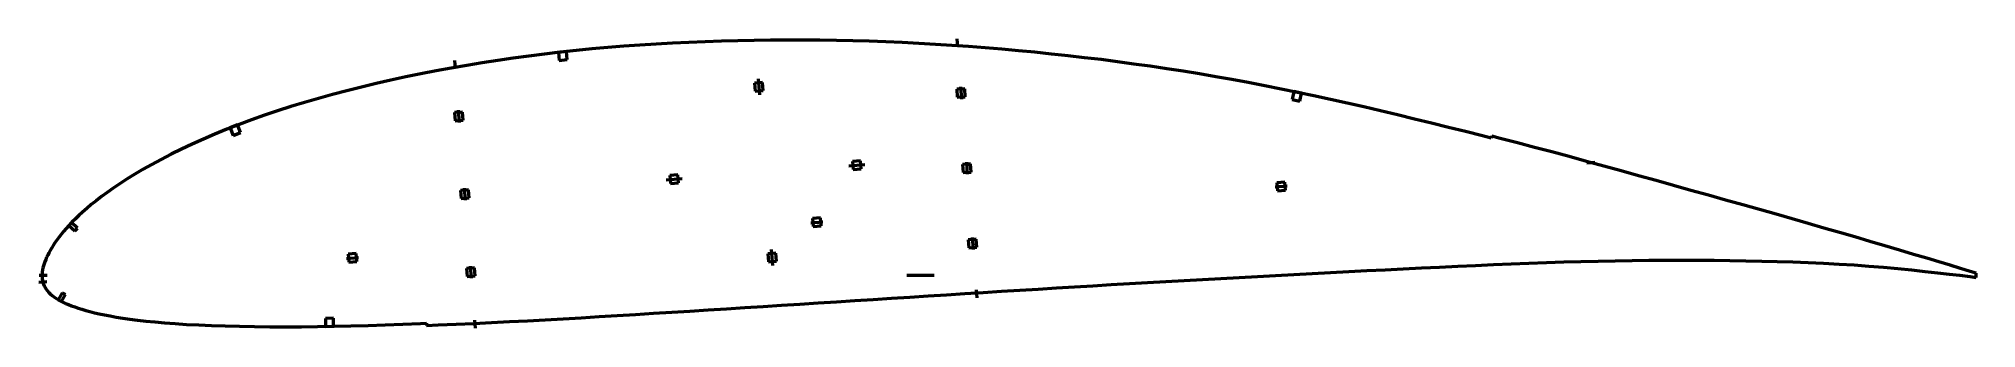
# Model space of a CAD drawing. Header units: metres. Extents: x -362 to 602, y -26 to 118.
import ezdxf

# ---------------------------------------------------------------- set-up
doc = ezdxf.new("R2010")
doc.units = ezdxf.units.M
for name, color, linetype, lineweight in [('FoilLayer', 1, 'Continuous', 50), ('StringerLayer', 1, 'Continuous', 50), ('SubLayer', 1, 'Continuous', 50)]:
    doc.layers.add(name, color=color, linetype=linetype, lineweight=lineweight)

msp = doc.modelspace()

# ---------------------------------------------------------------- linework, layer by layer
at = {"layer": 'FoilLayer'}
for p, q in [((-38.19, 115.8), (-46.3, 115.4)), ((-30.07, 116.14), (-38.19, 115.8)), ((-21.93, 116.42), (-30.07, 116.14)), ((-13.77, 116.65), (-21.93, 116.42)), ((-5.61, 116.81), (-13.77, 116.65)), ((2.57, 116.92), (-5.61, 116.81)), ((10.74, 116.98), (2.57, 116.92)), ((18.92, 116.97), (10.74, 116.98)), ((27.09, 116.91), (18.92, 116.97)), ((35.27, 116.78), (27.09, 116.91)), ((43.46, 116.6), (35.27, 116.78)), ((51.65, 116.36), (43.46, 116.6)), ((59.86, 116.06), (51.65, 116.36)), ((68.07, 115.7), (59.86, 116.06)), ((76.29, 115.29), (68.07, 115.7)), ((-133.23, 106.84), (-140.96, 105.64)), ((-125.48, 107.96), (-133.23, 106.84)), ((-117.7, 109.02), (-125.48, 107.96)), ((-109.89, 110), (-117.7, 109.02)), ((-102.07, 110.92), (-109.89, 110)), ((-94.24, 111.76), (-102.07, 110.92)), ((-86.38, 112.53), (-94.24, 111.76)), ((-78.46, 113.22), (-86.38, 112.53)), ((-70.49, 113.85), (-78.46, 113.22)), ((-62.46, 114.42), (-70.49, 113.85)), ((-54.4, 114.94), (-62.46, 114.42)), ((-46.3, 115.4), (-54.4, 114.94)), ((84.51, 114.82), (76.29, 115.29)), ((92.75, 114.29), (84.51, 114.82)), ((101, 113.71), (92.75, 114.29)), ((109.26, 113.08), (101, 113.71)), ((117.52, 112.39), (109.26, 113.08)), ((125.78, 111.65), (117.52, 112.39)), ((134.04, 110.87), (125.78, 111.65)), ((142.29, 110.03), (134.04, 110.87)), ((150.52, 109.15), (142.29, 110.03)), ((158.72, 108.21), (150.52, 109.15)), ((166.91, 107.22), (158.72, 108.21)), ((175.09, 106.17), (166.91, 107.22)), ((183.25, 105.06), (175.09, 106.17)), ((-186.33, 97.05), (-193.69, 95.37)), ((-178.91, 98.65), (-186.33, 97.05)), ((-171.43, 100.19), (-178.91, 98.65)), ((-163.88, 101.66), (-171.43, 100.19)), ((-156.29, 103.05), (-163.88, 101.66)), ((-148.64, 104.38), (-156.29, 103.05)), ((-140.96, 105.64), (-148.64, 104.38)), ((191.42, 103.91), (183.25, 105.06)), ((199.57, 102.69), (191.42, 103.91)), ((207.7, 101.43), (199.57, 102.69)), ((215.83, 100.11), (207.7, 101.43)), ((223.94, 98.73), (215.83, 100.11)), ((232.06, 97.29), (223.94, 98.73)), ((240.18, 95.79), (232.06, 97.29)), ((-222.43, 87.94), (-229.36, 85.95)), ((-215.36, 89.89), (-222.43, 87.94)), ((-208.19, 91.79), (-215.36, 89.89)), ((-200.97, 93.62), (-208.19, 91.79)), ((-193.69, 95.37), (-200.97, 93.62)), ((248.32, 94.24), (240.18, 95.79)), ((256.47, 92.62), (248.32, 94.24)), ((264.63, 90.95), (256.47, 92.62)), ((272.82, 89.23), (264.63, 90.95)), ((281.03, 87.44), (272.82, 89.23)), ((289.29, 85.59), (281.03, 87.44)), ((-255.65, 77.35), (-261.87, 75.03)), ((-249.29, 79.6), (-255.65, 77.35)), ((-242.79, 81.78), (-249.29, 79.6)), ((-236.15, 83.9), (-242.79, 81.78)), ((-229.36, 85.95), (-236.15, 83.9)), ((297.6, 83.69), (289.29, 85.59)), ((305.97, 81.73), (297.6, 83.69)), ((314.4, 79.73), (305.97, 81.73)), ((322.85, 77.7), (314.4, 79.73)), ((331.31, 75.64), (322.85, 77.7)), ((-279.62, 67.74), (-285.18, 65.23)), ((-273.87, 70.22), (-279.62, 67.74)), ((-267.95, 72.65), (-273.87, 70.22)), ((-261.87, 75.03), (-267.95, 72.65)), ((339.77, 73.55), (331.31, 75.64)), ((348.24, 71.43), (339.77, 73.55)), ((356.72, 69.27), (348.24, 71.43)), ((361.01, 68.16), (356.72, 69.27)), ((361.27, 69.18), (361.01, 68.16)), ((365.49, 68.09), (361.27, 69.18)), ((374.02, 65.86), (365.49, 68.09)), ((-295.68, 60.16), (-300.59, 57.64)), ((-290.54, 62.69), (-295.68, 60.16)), ((-285.18, 65.23), (-290.54, 62.69)), ((382.57, 63.6), (374.02, 65.86)), ((391.14, 61.32), (382.57, 63.6)), ((399.72, 59), (391.14, 61.32)), ((408.34, 56.66), (399.72, 59)), ((-313.69, 50.3), (-317.52, 47.94)), ((-309.6, 52.7), (-313.69, 50.3)), ((-305.23, 55.15), (-309.6, 52.7)), ((-300.59, 57.64), (-305.23, 55.15)), ((416.99, 54.29), (408.34, 56.66)), ((425.66, 51.9), (416.99, 54.29)), ((434.33, 49.51), (425.66, 51.9)), ((443.01, 47.09), (434.33, 49.51)), ((-330.36, 39.14), (-333, 37.12)), ((-327.5, 41.23), (-330.36, 39.14)), ((-324.42, 43.4), (-327.5, 41.23)), ((-321.09, 45.64), (-324.42, 43.4)), ((-317.52, 47.94), (-321.09, 45.64)), ((451.7, 44.67), (443.01, 47.09)), ((460.38, 42.24), (451.7, 44.67)), ((469.03, 39.81), (460.38, 42.24)), ((477.62, 37.4), (469.03, 39.81)), ((-341.65, 29.7), (-343.42, 28)), ((-339.74, 31.47), (-341.65, 29.7)), ((-337.68, 33.3), (-339.74, 31.47)), ((-335.43, 35.18), (-337.68, 33.3)), ((-333, 37.12), (-335.43, 35.18)), ((486.11, 35.01), (477.62, 37.4)), ((494.47, 32.66), (486.11, 35.01)), ((502.68, 30.35), (494.47, 32.66)), ((510.75, 28.05), (502.68, 30.35)), ((-350.42, 20.28), (-351.52, 18.88)), ((-349.24, 21.73), (-350.42, 20.28)), ((-347.95, 23.22), (-349.24, 21.73)), ((-346.56, 24.76), (-347.95, 23.22)), ((-345.05, 26.35), (-346.56, 24.76)), ((-343.42, 28), (-345.05, 26.35)), ((518.69, 25.78), (510.75, 28.05)), ((526.5, 23.48), (518.69, 25.78)), ((534.22, 21.23), (526.5, 23.48)), ((541.83, 19.06), (534.22, 21.23)), ((-357.07, 10.09), (-357.6, 8.98)), ((-356.47, 11.22), (-357.07, 10.09)), ((-355.81, 12.42), (-356.47, 11.22)), ((-355.09, 13.65), (-355.81, 12.42)), ((-354.31, 14.9), (-355.09, 13.65)), ((-353.45, 16.19), (-354.31, 14.9)), ((-352.52, 17.51), (-353.45, 16.19)), ((-351.52, 18.88), (-352.52, 17.51)), ((549.38, 16.85), (541.83, 19.06)), ((556.86, 14.64), (549.38, 16.85)), ((564.13, 12.49), (556.86, 14.64)), ((571.08, 10.42), (564.13, 12.49)), ((577.65, 8.48), (571.08, 10.42)), ((-359.84, 0.86), (-359.88, -0.06)), ((-359.75, 1.79), (-359.84, 0.86)), ((-359.6, 2.75), (-359.75, 1.79)), ((-359.41, 3.74), (-359.6, 2.75)), ((-359.17, 4.74), (-359.41, 3.74)), ((-358.87, 5.73), (-359.17, 4.74)), ((-358.49, 6.76), (-358.87, 5.73)), ((-358.07, 7.86), (-358.49, 6.76)), ((-357.6, 8.98), (-358.07, 7.86)), ((253.78, -0.07), (262.88, 0.41)), ((262.88, 0.41), (271.98, 0.9)), ((271.98, 0.9), (281.07, 1.39)), ((281.07, 1.39), (290.14, 1.87)), ((290.14, 1.87), (299.19, 2.35)), ((299.19, 2.35), (308.22, 2.81)), ((308.22, 2.81), (317.26, 3.26)), ((317.26, 3.26), (326.31, 3.69)), ((326.31, 3.69), (335.34, 4.13)), ((335.34, 4.13), (344.33, 4.56)), ((344.33, 4.56), (353.26, 4.97)), ((353.26, 4.97), (362.13, 5.36)), ((362.13, 5.36), (370.96, 5.72)), ((370.96, 5.72), (379.75, 6.06)), ((379.75, 6.06), (388.46, 6.38)), ((388.46, 6.38), (397.08, 6.66)), ((397.08, 6.66), (405.65, 6.88)), ((405.65, 6.88), (414.21, 7.07)), ((414.21, 7.07), (422.74, 7.23)), ((422.74, 7.23), (431.19, 7.39)), ((431.19, 7.39), (439.48, 7.54)), ((439.48, 7.54), (447.62, 7.6)), ((447.62, 7.6), (455.73, 7.56)), ((455.73, 7.56), (463.84, 7.52)), ((463.84, 7.52), (471.87, 7.5)), ((471.87, 7.5), (479.79, 7.41)), ((479.79, 7.41), (487.68, 7.23)), ((487.68, 7.23), (495.56, 7.05)), ((495.56, 7.05), (503.34, 6.91)), ((503.34, 6.91), (511.02, 6.72)), ((511.02, 6.72), (518.67, 6.39)), ((518.67, 6.39), (526.37, 6)), ((526.37, 6), (534.03, 5.61)), ((534.03, 5.61), (541.49, 5.19)), ((541.49, 5.19), (548.81, 4.63)), ((548.81, 4.63), (556.09, 3.99)), ((556.09, 3.99), (563.23, 3.32)), ((563.23, 3.32), (570.14, 2.66)), ((570.14, 2.66), (576.72, 1.98)), ((576.72, 1.98), (582.94, 1.29)), ((583.76, 6.67), (577.65, 8.48)), ((582.94, 1.29), (588.78, 0.64)), ((589.35, 4.98), (583.76, 6.67)), ((588.78, 0.64), (594.2, 0.01)), ((594.48, 3.39), (589.35, 4.98)), ((594.2, 0.01), (599.2, -0.59)), ((599.22, 1.96), (594.48, 3.39)), ((602.17, 1.02), (599.22, 1.96)), ((602.29, -1), (602.17, 1.02)), ((-359.88, -0.06), (-359.87, -0.91)), ((-359.87, -0.91), (-359.81, -1.77)), ((-359.81, -1.77), (-359.67, -2.63)), ((-359.67, -2.63), (-359.46, -3.49)), ((-359.46, -3.49), (-359.16, -4.35)), ((-359.16, -4.35), (-358.8, -5.21)), ((-358.8, -5.21), (-358.35, -6.05)), ((-358.35, -6.05), (-357.83, -6.87)), ((-357.83, -6.87), (-357.23, -7.68)), ((-357.23, -7.68), (-356.54, -8.46)), ((-356.54, -8.46), (-355.77, -9.23)), ((-355.77, -9.23), (-354.92, -9.98)), ((90.08, -9.69), (99.2, -9.11)), ((99.2, -9.11), (108.32, -8.52)), ((108.32, -8.52), (117.43, -7.94)), ((117.43, -7.94), (126.52, -7.36)), ((126.52, -7.36), (135.61, -6.8)), ((135.61, -6.8), (144.7, -6.24)), ((144.7, -6.24), (153.79, -5.69)), ((153.79, -5.69), (162.87, -5.14)), ((162.87, -5.14), (171.94, -4.61)), ((171.94, -4.61), (181, -4.08)), ((181, -4.08), (190.06, -3.57)), ((190.06, -3.57), (199.14, -3.08)), ((199.14, -3.08), (208.25, -2.58)), ((208.25, -2.58), (217.35, -2.08)), ((217.35, -2.08), (226.46, -1.58)), ((226.46, -1.58), (235.57, -1.07)), ((235.57, -1.07), (244.68, -0.57)), ((244.68, -0.57), (253.78, -0.07)), ((599.2, -0.59), (602.29, -1)), ((-354.92, -9.98), (-354, -10.7)), ((-354, -10.7), (-353.01, -11.41)), ((-353.01, -11.41), (-351.93, -12.08)), ((-351.93, -12.08), (-350.78, -12.73)), ((-350.78, -12.73), (-349.54, -13.36)), ((-349.54, -13.36), (-348.21, -13.97)), ((-348.21, -13.97), (-346.78, -14.56)), ((-346.78, -14.56), (-345.26, -15.15)), ((-345.26, -15.15), (-343.65, -15.73)), ((-343.65, -15.73), (-341.92, -16.3)), ((-341.92, -16.3), (-340.09, -16.88)), ((-340.09, -16.88), (-338.14, -17.45)), ((-338.14, -17.45), (-336.05, -18.01)), ((-336.05, -18.01), (-333.82, -18.57)), ((-333.82, -18.57), (-331.42, -19.11)), ((-331.42, -19.11), (-328.83, -19.65)), ((-64.74, -19.42), (-55.7, -18.86)), ((-55.7, -18.86), (-46.64, -18.3)), ((-46.64, -18.3), (-37.57, -17.74)), ((-37.57, -17.74), (-28.48, -17.16)), ((-28.48, -17.16), (-19.37, -16.58)), ((-19.37, -16.58), (-10.25, -16)), ((-10.25, -16), (-1.13, -15.43)), ((-1.13, -15.43), (8, -14.86)), ((8, -14.86), (17.12, -14.29)), ((17.12, -14.29), (26.24, -13.73)), ((26.24, -13.73), (35.35, -13.15)), ((35.35, -13.15), (44.47, -12.56)), ((44.47, -12.56), (53.59, -11.98)), ((53.59, -11.98), (62.72, -11.41)), ((62.72, -11.41), (71.84, -10.84)), ((71.84, -10.84), (80.96, -10.27)), ((80.96, -10.27), (90.08, -9.69)), ((-328.83, -19.65), (-326.03, -20.19)), ((-326.03, -20.19), (-323.02, -20.72)), ((-323.02, -20.72), (-319.77, -21.26)), ((-319.77, -21.26), (-316.25, -21.78)), ((-316.25, -21.78), (-312.45, -22.28)), ((-312.45, -22.28), (-308.32, -22.75)), ((-308.32, -22.75), (-303.83, -23.19)), ((-303.83, -23.19), (-298.95, -23.61)), ((-298.95, -23.61), (-293.68, -24.01)), ((-293.68, -24.01), (-288.02, -24.37)), ((-288.02, -24.37), (-281.97, -24.69)), ((-281.97, -24.69), (-275.54, -24.96)), ((-275.54, -24.96), (-268.74, -25.18)), ((-268.74, -25.18), (-261.6, -25.35)), ((-261.6, -25.35), (-254.17, -25.48)), ((-254.17, -25.48), (-246.54, -25.58)), ((-246.54, -25.58), (-238.76, -25.61)), ((-238.76, -25.61), (-230.85, -25.59)), ((-230.85, -25.59), (-222.8, -25.48)), ((-222.8, -25.48), (-214.58, -25.32)), ((-214.58, -25.32), (-206.21, -25.11)), ((-206.21, -25.11), (-197.73, -24.86)), ((-197.73, -24.86), (-189.14, -24.58)), ((-189.14, -24.58), (-180.44, -24.26)), ((-180.44, -24.26), (-171.65, -23.93)), ((-171.65, -23.93), (-168.7, -23.81)), ((-168.7, -23.81), (-168.66, -24.86)), ((-168.66, -24.86), (-162.78, -24.63)), ((-162.78, -24.63), (-153.95, -24.26)), ((-153.95, -24.26), (-145.13, -23.88)), ((-145.13, -23.88), (-136.28, -23.45)), ((-136.28, -23.45), (-127.4, -23)), ((-127.4, -23), (-118.47, -22.54)), ((-118.47, -22.54), (-109.53, -22.07)), ((-109.53, -22.07), (-100.6, -21.58)), ((-100.6, -21.58), (-91.68, -21.08)), ((-91.68, -21.08), (-82.74, -20.54)), ((-82.74, -20.54), (-73.76, -19.98)), ((-73.76, -19.98), (-64.74, -19.42))]:
    msp.add_line(p, q, dxfattribs=at)
at = {"layer": 'StringerLayer'}
for p, q in [((-99.04, 111.25), (-103.01, 110.82)), ((-103.01, 110.82), (-102.59, 106.84)), ((-102.59, 106.84), (-98.61, 107.27)), ((-98.61, 107.27), (-99.04, 111.25)), ((262.75, 91.35), (261.92, 87.44)), ((261.92, 87.44), (265.83, 86.61)), ((266.66, 90.53), (262.75, 91.35)), ((265.83, 86.61), (266.66, 90.53)), ((-262.6, 74.74), (-266.33, 73.28)), ((-266.33, 73.28), (-264.87, 69.56)), ((-264.87, 69.56), (-261.15, 71.02)), ((-261.15, 71.02), (-262.6, 74.74)), ((-345.15, 26.24), (-346.52, 24.79)), ((-346.52, 24.79), (-343.62, 22.04)), ((-342.25, 23.49), (-345.15, 26.24)), ((-343.62, 22.04), (-342.25, 23.49)), ((-349.92, -8.63), (-351.88, -12.11)), ((-350.14, -13.09), (-348.17, -9.61)), ((-348.17, -9.61), (-349.92, -8.63)), ((-351.88, -12.11), (-350.14, -13.09)), ((-214.94, -21.32), (-218.94, -21.4)), ((-218.94, -21.4), (-218.86, -25.4)), ((-218.86, -25.4), (-214.86, -25.32)), ((-214.86, -25.32), (-214.94, -21.32))]:
    msp.add_line(p, q, dxfattribs=at)
at = {"layer": 'SubLayer'}
for p, q in [((95.19, 117.61), (95.5, 113.62)), ((-154.72, 106.87), (-154.41, 102.88)), ((-3.57, 97.71), (-2.96, 89.73)), ((-1.42, 95.87), (-5.41, 95.56)), ((-5.41, 95.56), (-5.11, 91.57)), ((-5.11, 91.57), (-1.12, 91.88)), ((-1.12, 91.88), (-1.42, 95.87)), ((99.11, 92.8), (95.12, 92.49)), ((95.12, 92.49), (95.43, 88.5)), ((95.43, 88.5), (99.41, 88.81)), ((97.04, 93.64), (97.5, 87.66)), ((99.41, 88.81), (99.11, 92.8)), ((-150.74, 81.19), (-154.73, 80.88)), ((-154.73, 80.88), (-154.42, 76.89)), ((-154.42, 76.89), (-150.43, 77.2)), ((-152.81, 82.03), (-152.35, 76.05)), ((-150.43, 77.2), (-150.74, 81.19)), ((-43.55, 49.94), (-47.53, 49.64)), ((-47.53, 49.64), (-47.23, 45.65)), ((-43.24, 45.96), (-43.55, 49.94)), ((41.4, 54.48), (49.37, 55.09)), ((47.23, 56.93), (43.24, 56.62)), ((43.24, 56.62), (43.55, 52.63)), ((43.55, 52.63), (47.53, 52.94)), ((47.53, 52.94), (47.23, 56.93)), ((101.99, 55.36), (98, 55.05)), ((98, 55.05), (98.31, 51.06)), ((98.31, 51.06), (102.3, 51.37)), ((99.92, 56.2), (100.38, 50.22)), ((102.3, 51.37), (101.99, 55.36)), ((408.59, 55.89), (412.58, 56.2)), ((-147.76, 42.43), (-151.74, 42.13)), ((-151.74, 42.13), (-151.44, 38.14)), ((-149.83, 43.28), (-149.37, 37.3)), ((-147.45, 38.45), (-147.76, 42.43)), ((-49.37, 47.49), (-41.4, 48.1)), ((-47.23, 45.65), (-43.24, 45.96)), ((253.57, 43.96), (259.55, 44.42)), ((258.4, 46.34), (254.41, 46.03)), ((254.41, 46.03), (254.72, 42.04)), ((254.72, 42.04), (258.71, 42.35)), ((258.71, 42.35), (258.4, 46.34)), ((-151.44, 38.14), (-147.45, 38.45)), ((22.54, 26.18), (28.52, 26.64)), ((27.37, 28.56), (23.38, 28.25)), ((23.38, 28.25), (23.69, 24.27)), ((23.69, 24.27), (27.68, 24.57)), ((27.68, 24.57), (27.37, 28.56)), ((525.73, 23.19), (526.03, 24.14)), ((-203.66, 10.78), (-207.65, 10.48)), ((-207.65, 10.48), (-207.35, 6.49)), ((-203.36, 6.8), (-203.66, 10.78)), ((5.11, 11.01), (1.12, 10.7)), ((1.12, 10.7), (1.42, 6.71)), ((3.57, 4.87), (2.96, 12.85)), ((5.41, 7.02), (5.11, 11.01)), ((104.87, 17.92), (100.88, 17.61)), ((100.88, 17.61), (101.19, 13.62)), ((101.19, 13.62), (105.18, 13.93)), ((102.8, 18.76), (103.26, 12.78)), ((105.18, 13.93), (104.87, 17.92)), ((564.13, 11.97), (564.44, 12.92)), ((-361.38, 0), (-357.38, 0)), ((-208.5, 8.41), (-202.51, 8.87)), ((-207.35, 6.49), (-203.36, 6.8)), ((-144.77, 3.68), (-148.76, 3.37)), ((-148.76, 3.37), (-148.46, -0.61)), ((-146.85, 4.52), (-146.38, -1.46)), ((-144.47, -0.31), (-144.77, 3.68)), ((1.42, 6.71), (5.41, 7.02)), ((70.28, 0), (83.91, 0)), ((522.5, 5.7), (522.58, 6.69)), ((562.4, 2.89), (562.49, 3.89)), ((582.31, 0.86), (582.38, 1.85)), ((583.31, 6.28), (583.65, 7.22)), ((-361.52, -3.37), (-357.53, -3.06)), ((-148.46, -0.61), (-144.47, -0.31)), ((104.8, -7.19), (105.1, -11.18)), ((-144.78, -22.31), (-144.47, -26.3))]:
    msp.add_line(p, q, dxfattribs=at)

doc.saveas('drawing.dxf')
